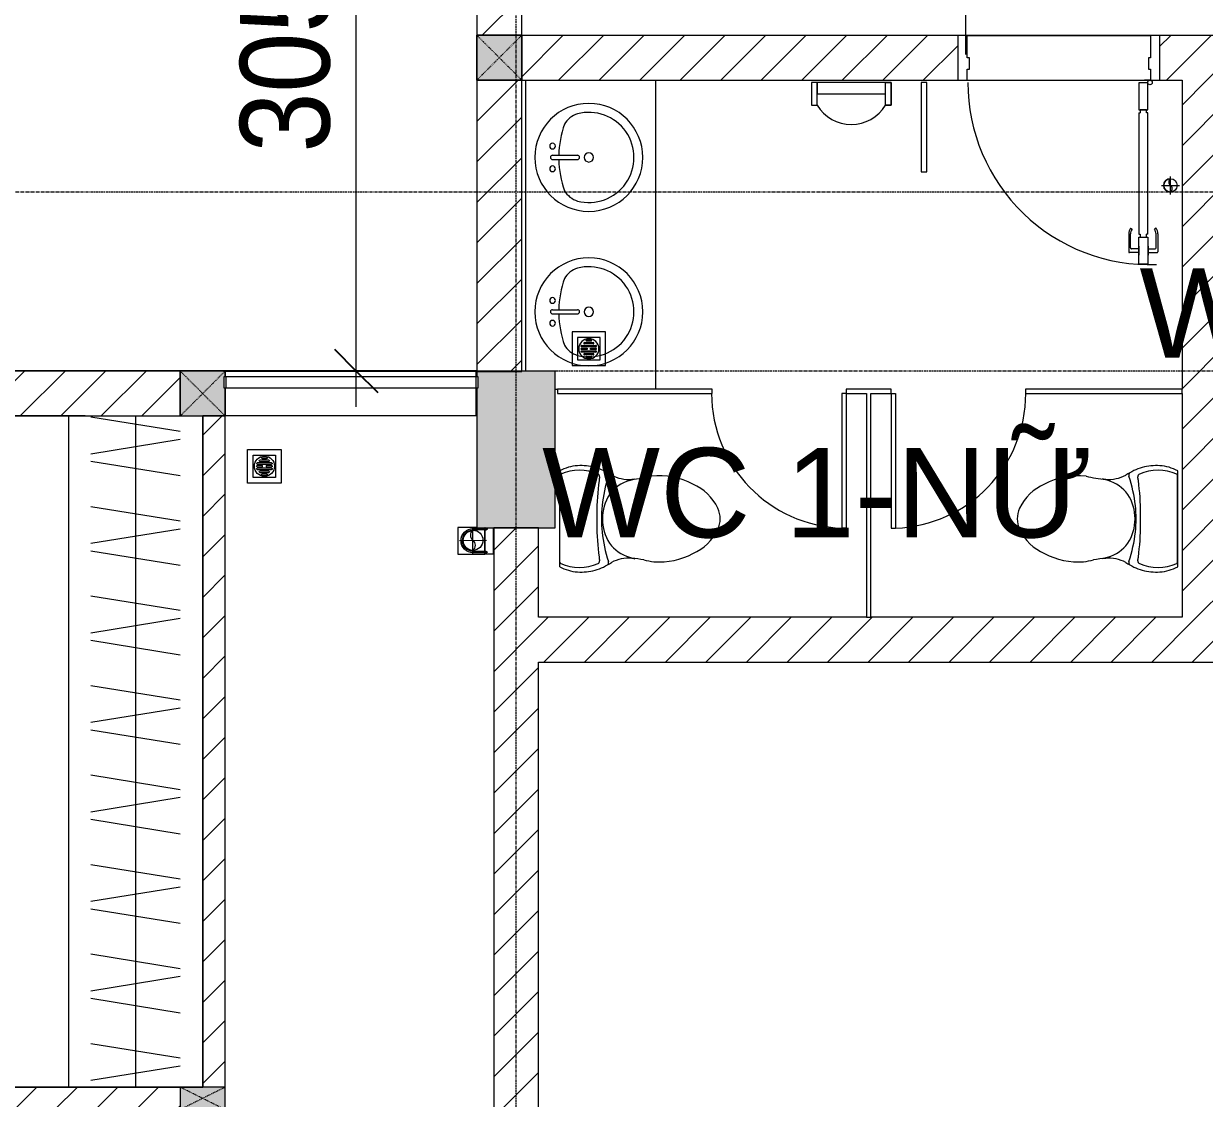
# Model space of a CAD drawing. Header units: millimetres. Extents: x 962 to 241049, y -15958 to 84407.
# Drawn here: x 160932 to 166207, y 41287 to 46090 of the extents above; entities that cross this region are included whole.
import ezdxf

# ---------------------------------------------------------------- set-up
doc = ezdxf.new("R2010")
doc.units = ezdxf.units.MM
for name, pattern in [('Dash', [6, 3, -3]), ('Grid Line', [22.225, 12.7, -3.175, 3.175, -3.175]), ('IMPORT-CENTER _3_', [10.16, 6.35, -1.27, 1.27, -1.27])]:
    doc.linetypes.add(name, pattern=pattern)
for name, color, linetype, lineweight in [('0-1', 7, 'Continuous', 5), ('A-ANNO-DIMS', 211, 'Continuous', 9), ('A-ANNO-DIMS-160', 211, 'Continuous', 9), ('A-AREA-IDEN', 2, 'Continuous', 9), ('A-DETL-GENF', 92, 'Continuous', 9), ('A-DOOR', 31, 'Continuous', 9), ('A-DOOR-IDEN', 31, 'Continuous', 9), ('A-FLOR', 192, 'Continuous', 9), ('A-FLOR-1', 250, 'Continuous', 9), ('A-FLOR-2', 9, 'Continuous', 9), ('A-FLOR-HRAL-1', 254, 'Continuous', 9), ('A-FLOR-HRAL-2', 9, 'Continuous', 9), ('A-WALL', 113, 'Continuous', 9), ('A-WALL-1', 253, 'Continuous', 18), ('A-WALL-2', 9, 'Continuous', 9), ('A-WALL-3', 113, 'Continuous', 18), ('A-WALL-PATT-1', 10, 'Continuous', 9), ('A-WALL-PATT-2', 111, 'Continuous', 9), ('G-IMPT', 8, 'Continuous', 9), ('G-IMPT-2', 8, 'IMPORT-CENTER _3_', 9), ('I-FURN', 30, 'Continuous', 9), ('I-FURN-1', 254, 'Continuous', 9), ('I-WALL-1', 2, 'Continuous', 18), ('M-EQPM', 50, 'Continuous', 9), ('P-SANR-FIXT', 6, 'Continuous', 9), ('Q-CASE', 31, 'Continuous', 9), ('S-COLS', 52, 'Continuous', 9), ('S-COLS-1', 52, 'Continuous', 5), ('S-COLS-2', 7, 'Continuous', 18), ('S-COLS-4', 254, 'Continuous', 9), ('S-COLS-5', 253, 'Continuous', 18), ('S-COLS-6', 52, 'Continuous', 18), ('S-COLS-7', 52, 'Dash', 9), ('S-COLS-HDLN', 52, 'Dash', 9), ('S-COLS-HDLN-1', 9, 'Dash', 9), ('S-GRID-1', 1, 'Grid Line', 9)]:
    doc.layers.add(name, color=color, linetype=linetype, lineweight=lineweight)
doc.styles.add('Arial_11', font='arial_0.ttf', dxfattribs={"height": 400})
doc.styles.add('UTM Avo', font='UTM Avo.ttf', dxfattribs={"width": 0.9, "height": 400})
doc.dimstyles.new('1_Dim_chi_tiet_2_5_1', dxfattribs={"dimscale": 304.8, "dimtxt": 399.720379, "dimasz": 0.629921, "dimexe": 0.524934, "dimexo": 0.0625, "dimgap": 0.052493, "dimtad": 1, "dimdec": 0, "dimrnd": 5, "dimzin": 0, "dimdsep": 46, "dimtxsty": 'UTM Avo', "dimblk1": 'OBLIQUE', "dimblk2": 'OBLIQUE', "dimsah": 1, "dimcen": 0.09, "dimdle": 0.524934, "dimazin": 0, "dimtfac": 1, "dimtdec": 4, "dimtix": 1, "dimtmove": 0, "dimatfit": 3, "dimfxl": 1.049869, "dimfxlon": 1, "dimtvp": 1, "dimtolj": 1, "dimtzin": 0, "dimarcsym": 2})
pattern_1 = [(45, (0, 0), (-90.50967, 90.50967), [])]
pattern_2 = [(45, (63179.03, 0), (-90.50967, 90.50967), [])]

# ---------------------------------------------------------------- blocks, each defined once
blk = doc.blocks.new('NCV_TKTC_KET CAU_rvt-1-TKCS_MB TẦNG 1')
at = {"layer": 'S-COLS-1'}
blk.add_hatch(color=256, dxfattribs=at).paths.add_polyline_path([(100127.6, 43836.9), (100127.6, 44536.9), (99777.6, 44536.9), (99777.6, 44512), (99782.6, 44512), (99782.6, 44462), (99777.6, 44462), (99777.6, 43836.9), (100043.1, 43836.9)])
at = {"layer": 'A-FLOR-1'}
blk.add_line((99777.6, 44536.9), (99772.6, 44536.9), dxfattribs=at)
at = {"layer": 'S-COLS-2'}
for p, q in [((100127.6, 44536.9), (99777.6, 44536.9)), ((99777.6, 44536.9), (99777.6, 44512)), ((100127.6, 43836.9), (100127.6, 44536.9)), ((99777.6, 44462), (99777.6, 43836.9)), ((99777.6, 43836.9), (100127.6, 43836.9))]:
    blk.add_line(p, q, dxfattribs=at)
blk = doc.blocks.new('TU DO LV A - TU DO LV A-V7-TKCS_MB TẦNG 1')
at = {"layer": 'I-FURN'}
for p, q in [((4.3, 101), (68.9, 499)), ((169, 101), (104.4, 499)), ((202.5, 101), (267.1, 499)), ((404.3, 101), (468.9, 499)), ((569, 101), (504.4, 499)), ((602.5, 101), (667.1, 499)), ((804.3, 101), (868.9, 499)), ((969, 101), (904.4, 499)), ((1002.5, 101), (1067.1, 499)), ((1204.3, 101), (1268.9, 499)), ((1369, 101), (1304.4, 499)), ((1402.5, 101), (1467.1, 499)), ((1604.3, 101), (1668.9, 499)), ((1769, 101), (1704.4, 499)), ((1802.5, 101), (1867.1, 499)), ((2004.3, 101), (2068.9, 499)), ((2169, 101), (2104.4, 499)), ((2202.5, 101), (2267.1, 499)), ((2404.3, 101), (2468.9, 499)), ((2569, 101), (2504.4, 499)), ((2602.5, 101), (2667.1, 499)), ((2804.3, 101), (2868.9, 499)), ((2969, 101), (2904.4, 499)), ((0, 300), (3000, 300)), ((0, 0), (3000, 0))]:
    blk.add_line(p, q, dxfattribs=at)
at = {"layer": 'I-FURN-1'}
blk.add_line((0, 0), (3000, 0), dxfattribs=at)
blk = doc.blocks.new('Railing - 50 x 10mm-457210-TKCS_MB TẦNG 1')
at = {"layer": 'A-FLOR-HRAL-2'}
for p, q in [((25, 5), (-25, 5)), ((-25, 5), (-25, -5)), ((25, -5), (25, 5)), ((-25, -5), (25, -5))]:
    blk.add_line(p, q, dxfattribs=at)
blk = doc.blocks.new('Railing - Railing-1033920-TKCS_MB TẦNG 1')
at = {"layer": 'A-FLOR-HRAL-2'}
for p, q in [((76864.1, 35251.3), (75749.1, 35251.3)), ((75749.1, 35201.3), (76864.1, 35201.3))]:
    blk.add_line(p, q, dxfattribs=at)
at = {"rotation": 270}
for p in [(75744.1, 35226.3), (76869.1, 35226.3)]:
    blk.add_blockref('Railing - 50 x 10mm-457210-TKCS_MB TẦNG 1', p, dxfattribs=at)
blk = doc.blocks.new('G1_SOF - BO TRU - 100x200-745959-TKCS_MB TẦNG 1')
at = {"layer": 'S-COLS'}
blk.add_hatch(color=256, dxfattribs=at).paths.add_polyline_path([(50, -100), (50, 100), (-50, 100), (-50, -100)])
at = {"layer": 'S-COLS-5'}
for p, q in [((50, 100), (-50, 100)), ((-50, 100), (-50, -100)), ((50, -100), (50, 100)), ((-50, -100), (50, -100))]:
    blk.add_line(p, q, dxfattribs=at)
at = {"layer": 'S-COLS-HDLN-1'}
for p, q in [((50, 100), (-50, -100)), ((-50, 100), (50, -100))]:
    blk.add_line(p, q, dxfattribs=at)
blk = doc.blocks.new('NCV_TKTC_TANG 1_rvt-1-TKCS_MB TẦNG 1')
at = {"layer": 'A-WALL-PATT-1'}
h = blk.add_hatch(dxfattribs=at)
h.set_pattern_fill('FP_1', color=256, style=0, pattern_type=2)
h.set_pattern_definition(pattern_1)
h.paths.add_polyline_path([(98552.6, 41336.9), (98652.6, 41336.9), (98652.6, 44336.9), (98552.6, 44336.9), (98552.6, 42664)])
h = blk.add_hatch(dxfattribs=at)
h.set_pattern_fill('FP_1', color=256, style=0, pattern_type=2)
h.set_pattern_definition(pattern_1)
h.paths.add_polyline_path([(98452.6, 41236.9), (98452.6, 41336.9), (95950.9, 41336.9), (95950.9, 41236.9), (98252.6, 41236.9)])
at = {"layer": 'A-FLOR-2'}
for p, q in [((97952.6, 44336.9), (97452.6, 44336.9)), ((98028.1, 44336.9), (97952.6, 44336.9)), ((98552.6, 41336.9), (98552.6, 44336.9)), ((99777.6, 44336.9), (99772.6, 44336.9)), ((96416.1, 41336.9), (97952.6, 41336.9)), ((97952.6, 41336.9), (98452.6, 41336.9)), ((98452.6, 41336.9), (98552.6, 41336.9))]:
    blk.add_line(p, q, dxfattribs=at)
at = {"layer": 'A-WALL-1'}
for p, q in [((98552.6, 44336.9), (98552.6, 41336.9)), ((98652.6, 44336.9), (98552.6, 44336.9)), ((98652.6, 41336.9), (98652.6, 44336.9)), ((98452.6, 41336.9), (95950.9, 41336.9))]:
    blk.add_line(p, q, dxfattribs=at)
at = {"layer": 'A-WALL-2'}
for p, q in [((98652.9, 44536.9), (99772.6, 44536.9)), ((98652.9, 44536.9), (98652.9, 44512)), ((99772.6, 44536.9), (99772.6, 44512)), ((98652.9, 44462), (98652.9, 44336.9)), ((99772.6, 44462), (99772.6, 44336.9)), ((99772.6, 44336.9), (98652.9, 44336.9))]:
    blk.add_line(p, q, dxfattribs=at)
at = {"layer": 'A-FLOR-HRAL-1'}
blk.add_blockref('Railing - Railing-1033920-TKCS_MB TẦNG 1', (22908.5, 9260.7), dxfattribs=at)
at = {"layer": 'I-FURN-1', "rotation": 269.9999999999997}
blk.add_blockref('TU DO LV A - TU DO LV A-V7-TKCS_MB TẦNG 1', (97952.6, 44336.9), dxfattribs=at)
at = {"layer": 'S-COLS-4', "rotation": 269.9999999999993}
blk.add_blockref('G1_SOF - BO TRU - 100x200-745959-TKCS_MB TẦNG 1', (98552.6, 41286.9), dxfattribs=at)
blk = doc.blocks.new('THU NUOC - THU NUOC-V128-TKCS_MB TẦNG 1')
at = {"layer": 'M-EQPM'}
for p, q in [((-66.3, 70.6), (-66.3, -79.4)), ((83.7, 70.6), (-66.3, 70.6)), ((83.7, -79.4), (83.7, 70.6)), ((58.7, 45.6), (-41.3, 45.6)), ((-41.3, 45.6), (-41.3, -54.4)), ((-23.3, 10.8), (40.9, 10.8)), ((40.9, 4.8), (-23.3, 4.8)), ((-11, 23.3), (28.5, 23.3)), ((28.5, 17.3), (-11, 17.3)), ((-1.1, 35.6), (18.5, 35.6)), ((18.5, 29.6), (-1.1, 29.6)), ((58.7, -54.4), (58.7, 45.6)), ((-23.3, -1.2), (0.7, -1.2)), ((0.7, -7.2), (-23.3, -7.2)), ((-23.3, -13.6), (40.9, -13.6)), ((40.9, -19.6), (-23.3, -19.6)), ((-11, -26.1), (28.5, -26.1)), ((28.5, -32.1), (-11, -32.1)), ((-1.1, -38.5), (18.5, -38.5)), ((18.5, -44.5), (-1.1, -44.5)), ((0.7, -1.2), (0.7, -7.2)), ((16.7, -1.2), (40.9, -1.2)), ((16.7, -7.2), (16.7, -1.2)), ((40.9, -7.2), (16.7, -7.2)), ((-66.3, -79.4), (83.7, -79.4)), ((-41.3, -54.4), (58.7, -54.4))]:
    blk.add_line(p, q, dxfattribs=at)
for centre, radius, start, end in [((8.7, -4.4), 45, 0, 180), ((8.7, -4.4), 45, 0, 180), ((-23.3, 7.8), 3, 90, 270), ((-11, 20.3), 3, 90, 270), ((-1.1, 32.6), 3, 90, 270), ((18.5, 32.6), 3, 270, 90), ((28.5, 20.3), 3, 270, 90), ((40.9, 7.8), 3, 270, 90), ((8.7, -4.4), 45, 180, 360), ((8.7, -4.4), 45, 180, 360), ((-23.3, -4.2), 3, 90, 270), ((-23.3, -16.6), 3, 90, 270), ((-11, -29.1), 3, 90, 270), ((-1.1, -41.5), 3, 90, 270), ((18.5, -41.5), 3, 270, 90), ((28.5, -29.1), 3, 270, 90), ((40.9, -4.2), 3, 270, 90), ((40.9, -16.6), 3, 270, 90)]:
    blk.add_arc(centre, radius, start, end, dxfattribs=at)
blk = doc.blocks.new('TKTC_XREF_251221_MB TANG 1 - TKTC_XREF_260130_MB TANG 1_dwg_$cc-V145-TKCS_MB TẦNG 1')
at = {"layer": 'G-IMPT'}
for centre, radius, start, end in [((0, 0), 0.5, 240.5888, 270), ((0, 0), 0.5, 241.3298, 301.4545), ((-0.188, -0.25), 0.312, 306.8699, 327.2123)]:
    blk.add_arc(centre, radius, start, end, dxfattribs=at)
at = {"layer": 'G-IMPT-2'}
blk.add_line((0, -0.673), (0, -0.404), dxfattribs=at)
blk = doc.blocks.new('TKTC_XREF_251221_MB TANG 1 - TKTC_XREF_260130_MB TANG 1_dwg_CUM U_DN100-4202115-TKCS_MB TẦNG 1')
at = {"layer": 'G-IMPT'}
blk.add_hatch(color=256, dxfattribs=at).paths.add_polyline_path([(0, -61), (0, -57), (14.8, -55.1), (28.5, -49.4), (40.3, -40.3), (49.4, -28.5), (55.1, -14.8), (57, 0), (55.1, 14.8), (49.4, 28.5), (40.3, 40.3), (28.5, 49.4), (14.8, 55.1), (0, 57), (0, 61), (15.8, 58.9), (30.5, 52.8), (43.1, 43.1), (52.8, 30.5), (58.9, 15.8), (61, 0), (58.9, -15.8), (52.8, -30.5), (43.1, -43.1), (30.5, -52.8), (15.8, -58.9)])
for p, q in [((-72.7, 69.3), (-72.7, 60.7)), ((-66.9, 67.9), (-71.7, 67.9)), ((-65, 69), (0, 69)), ((-79.1, 66.6), (-79.1, 63.4)), ((-76.6, 66.6), (-76.6, 63.4)), ((-74.6, 66.6), (-74.6, 63.4)), ((-66.9, 62.1), (-71.7, 62.1)), ((-79.1, -63.4), (-79.1, -66.6)), ((-76.6, -63.4), (-76.6, -66.6)), ((-74.6, -63.4), (-74.6, -66.6)), ((-72.7, -60.7), (-72.7, -69.3)), ((-66.9, -62.1), (-71.7, -62.1)), ((-66.9, -67.9), (-71.7, -67.9)), ((-65, -69), (0, -69))]:
    blk.add_line(p, q, dxfattribs=at)
at = {"layer": 'G-IMPT', "flags": 128}
for points in [[(-72.7, 67.6), (-78.1, 67.6), (-78.1, 62.4), (-72.7, 62.4)], [(-71.7, 59.2), (-66.9, 59.2), (-66.9, 70.8), (-71.7, 70.8)], [(-66.9, 70.8), (-66.9, 72.7), (-65, 72.7), (-65, 57.3), (-66.9, 57.3), (-66.9, 59.2)], [(-65, 61), (0, 61), (0, 57)], [(-72.7, -62.4), (-78.1, -62.4), (-78.1, -67.6), (-72.7, -67.6)], [(-71.7, -70.8), (-66.9, -70.8), (-66.9, -59.2), (-71.7, -59.2)], [(-66.9, -59.2), (-66.9, -57.3), (-65, -57.3), (-65, -72.7), (-66.9, -72.7), (-66.9, -70.8)], [(-65, -61), (0, -61), (0, -57)]]:
    blk.add_lwpolyline(points, dxfattribs=at)
at = {"layer": 'G-IMPT'}
for centre, radius, start, end in [((-78.1, 66.6), 0.96, 90, 180), ((-71.1, 69.3), 1.56, 112.61986, 247.38014), ((-67.9, 65), 4.8, 143.1301, 216.8699), ((0, 0), 69, 270, 90), ((-78.1, 63.4), 0.96, 180, 270), ((-71.1, 60.7), 1.56, 112.61986, 247.38014), ((0, 0), 61, 270, 90), ((0, 0), 57, 270, 90), ((-78.1, -63.4), 0.96, 90, 180), ((-78.1, -66.6), 0.96, 180, 270), ((-71.1, -60.7), 1.56, 112.61986, 247.38014), ((-67.9, -65), 4.8, 143.1301, 216.8699), ((-71.1, -69.3), 1.56, 112.61986, 247.38014)]:
    blk.add_arc(centre, radius, start, end, dxfattribs=at)
blk = doc.blocks.new('TKTC_XREF_251221_MB TANG 1 - TKTC_XREF_260130_MB TANG 1_dwg_$cc-4202114-TKCS_MB TẦNG 1')
at = {"layer": 'G-IMPT'}
blk.add_circle((0, 0), 0.5, dxfattribs=at)
for centre, radius, start, end in [((0, 0), 0.5, 90, 270), ((0.188, 0.25), 0.313, 126.8699, 233.1301), ((-0.188, -0.25), 0.313, 306.8699, 53.1301)]:
    blk.add_arc(centre, radius, start, end, dxfattribs=at)
at = {"layer": 'G-IMPT-2'}
for p, q in [((0, -0.673), (0, 0.673)), ((-0.673, 0), (0.673, 0))]:
    blk.add_line(p, q, dxfattribs=at)
blk = doc.blocks.new('TKTC_XREF_251221_MB TANG 1 - TKTC_XREF_260130_MB TANG 1_dwg_THU NUOC - THU NUOC-444531-TKCS_MB TẦNG 1-4202124-TKCS_MB TẦNG 1')
at = {"layer": 'M-EQPM'}
for p, q in [((-23.3, 10.8), (40.9, 10.8)), ((40.9, 4.8), (-23.3, 4.8)), ((-11, 23.3), (28.5, 23.3)), ((28.5, 17.3), (-11, 17.3)), ((-1.1, 35.6), (18.5, 35.6)), ((18.5, 29.6), (-1.1, 29.6)), ((-23.3, -13.6), (40.9, -13.6)), ((40.9, -19.6), (-23.3, -19.6)), ((-11, -26.1), (28.5, -26.1)), ((28.5, -32.1), (-11, -32.1)), ((-1.1, -38.5), (18.5, -38.5)), ((18.5, -44.5), (-1.1, -44.5))]:
    blk.add_line(p, q, dxfattribs=at)
at = {"layer": 'M-EQPM', "flags": 128}
for points in [[(83.7, -79.4), (83.7, 70.6), (-66.3, 70.6), (-66.3, -79.4)], [(58.7, -54.4), (58.7, 45.6), (-41.3, 45.6), (-41.3, -54.4)]]:
    blk.add_lwpolyline(points, close=True, dxfattribs=at)
for points in [[(-23.3, -1.2), (0.7, -1.2), (0.7, -7.2), (-23.3, -7.2)], [(40.9, -7.2), (16.7, -7.2), (16.7, -1.2), (40.9, -1.2)]]:
    blk.add_lwpolyline(points, dxfattribs=at)
at = {"layer": 'M-EQPM'}
for centre, radius, start, end in [((8.7, -4.4), 45, 360, 180), ((8.7, -4.4), 45, 360, 180), ((-23.3, 7.8), 3, 90, 270), ((-11, 20.3), 3, 90, 270), ((-1.1, 32.6), 3, 90, 270), ((18.5, 32.6), 3, 270, 90), ((28.5, 20.3), 3, 270, 90), ((40.9, 7.8), 3, 270, 90), ((8.7, -4.4), 45, 180, 360), ((8.7, -4.4), 45, 180, 360), ((-23.3, -4.2), 3, 90, 270), ((-23.3, -16.6), 3, 90, 270), ((-11, -29.1), 3, 90, 270), ((-1.1, -41.5), 3, 90, 270), ((18.5, -41.5), 3, 270, 90), ((28.5, -29.1), 3, 270, 90), ((40.9, -4.2), 3, 270, 90), ((40.9, -16.6), 3, 270, 90)]:
    blk.add_arc(centre, radius, start, end, dxfattribs=at)
blk = doc.blocks.new('TKTC_XREF_251221_MB TANG 1 - TKTC_XREF_260130_MB TANG 1_dwg-4202109-TKCS_MB TẦNG 1')
at = {"layer": 'G-IMPT'}
for p, q in [((-100364.1, -355309.7), (-101184.1, -355309.7)), ((-103374.1, -356807.7), (-108099.1, -356807.7)), ((-103374.1, -357507.9), (-103459.1, -357507.9))]:
    blk.add_line(p, q, dxfattribs=at)
at = {"layer": 'G-IMPT', "flags": 128}
for points in [[(-103459.1, -357507.8), (-103459.1, -357627.3), (-103339.2, -357627.3), (-103339.2, -357509.7)], [(-103339.1, -357509.7), (-103339.1, -357625.5), (-103299.2, -357625.5), (-103299.2, -357509.7)]]:
    blk.add_lwpolyline(points, dxfattribs=at)
for name, p, xscale, yscale, zscale, rotation in [('TKTC_XREF_251221_MB TANG 1 - TKTC_XREF_260130_MB TANG 1_dwg_$cc-4202114-TKCS_MB TẦNG 1', (-100275.8, -355979.7), 60.00000000003408, 60.00000000003408, 60.00000000003408, 0.30471752172637), ('TKTC_XREF_251221_MB TANG 1 - TKTC_XREF_260130_MB TANG 1_dwg_$cc-V145-TKCS_MB TẦNG 1', (-100178.1, -356683.1), 113.7150000000073, 113.7150000000073, 113.7150000000073, 269.9990086637467), ('TKTC_XREF_251221_MB TANG 1 - TKTC_XREF_260130_MB TANG 1_dwg_$cc-4202114-TKCS_MB TẦNG 1', (-103392, -357565.5), 90.00000000005114, 90.00000000005114, 90.00000000005114, 0.304717521727566)]:
    blk.add_blockref(name, p, dxfattribs=dict(xscale=xscale, yscale=yscale, zscale=zscale, rotation=rotation))
at = {"extrusion": (0, 0, -1), "zscale": -1}
blk.add_blockref('TKTC_XREF_251221_MB TANG 1 - TKTC_XREF_260130_MB TANG 1_dwg_THU NUOC - THU NUOC-444531-TKCS_MB TẦNG 1-4202124-TKCS_MB TẦNG 1', (104314.6, -357230.3), dxfattribs=at)
at = {"extrusion": (0, 0, -1), "xscale": 0.789473684210524, "yscale": 0.789473684210524, "zscale": -0.7894736842105241, "rotation": 0.06930925665188988}
blk.add_blockref('TKTC_XREF_251221_MB TANG 1 - TKTC_XREF_260130_MB TANG 1_dwg_CUM U_DN100-4202115-TKCS_MB TẦNG 1', (103390.5, -357567.2), dxfattribs=at)
blk = doc.blocks.new('TKTC_XREF_251221_MB TANG 1 - TKTC_XREF_251221_MB TANG 1-2038492-TKCS_MB TẦNG 1')
blk.add_blockref('TKTC_XREF_251221_MB TANG 1 - TKTC_XREF_260130_MB TANG 1_dwg-4202109-TKCS_MB TẦNG 1', (169499.1, 384109.7))
blk = doc.blocks.new('DOOR_CW_01 CANH MO-PANEL KINH - DIG_04-900x2200-CỬA NHÔM KÍNH-2415827-TKCS_MB TẦNG 1')
at = {"layer": 'A-DETL-GENF'}
for p, q in [((-397, 922), (-357, 922)), ((-397, 802), (-397, 922)), ((-357, 922), (-357, 802)), ((-442, 787), (-442, 866.5)), ((-399, 870.5), (-438, 870.5)), ((-434, 849.5), (-434, 787)), ((-399, 853.5), (-430, 853.5)), ((-399, 881.8), (-397, 881.8)), ((-399, 842.2), (-399, 881.8)), ((-397, 842.2), (-397, 881.8)), ((-357, 842.2), (-357, 881.8)), ((-355, 881.8), (-357, 881.8)), ((-355, 842.2), (-355, 881.8)), ((-355, 870.5), (-316, 870.5)), ((-355, 853.5), (-324, 853.5)), ((-320, 849.5), (-320, 787)), ((-312, 787), (-312, 866.5)), ((-397, 842.2), (-399, 842.2)), ((-357, 802), (-397, 802)), ((-363, 802), (-391, 802)), ((-391, 802), (-391, 788)), ((-363, 788), (-363, 802)), ((-357, 842.2), (-355, 842.2)), ((-433.9, 761.2), (-427.3, 765.8)), ((-397, 788), (-391, 788)), ((-397, 788), (-397, 246)), ((-357, 788), (-363, 788)), ((-357, 246), (-357, 788)), ((-320.1, 761.2), (-326.7, 765.8)), ((-397, 246), (-391, 246)), ((-357, 232), (-397, 232)), ((-397, 232), (-397, 112)), ((-391, 246), (-391, 232)), ((-391, 232), (-363, 232)), ((-357, 246), (-363, 246)), ((-363, 232), (-363, 246)), ((-357, 112), (-357, 232)), ((-397, 112), (-357, 112))]:
    blk.add_line(p, q, dxfattribs=at)
blk.add_circle((-407, 110), 10, dxfattribs=at)
for centre, radius, start, end in [((-407, 110), 814, 360, 92), ((-438, 866.5), 4, 90, 180), ((-430, 849.5), 4, 90, 180), ((-324, 849.5), 4, 360, 90), ((-316, 866.5), 4, 0, 90), ((-397, 787), 45, 180, 215), ((-397, 787), 37, 180, 215), ((-357, 787), 37, 325, 0), ((-357, 787), 45, 325, 0)]:
    blk.add_arc(centre, radius, start, end, dxfattribs=at)
at = {"layer": 'A-DOOR'}
for p, q in [((-410, 100), (-450, 100)), ((-410, 50), (-410, 100)), ((-407, 100), (-382, 100)), ((450, 100), (410, 100)), ((410, 100), (410, 50)), ((-400, 50), (-410, 50)), ((-410, -100), (-410, 0)), ((-410, 0), (-400, 0)), ((-400, 0), (-400, 50)), ((410, 50), (400, 50)), ((400, 50), (400, 0)), ((400, 0), (410, 0)), ((410, 0), (410, -100)), ((-450, -100), (-410, -100)), ((410, -100), (450, -100))]:
    blk.add_line(p, q, dxfattribs=at)
blk = doc.blocks.new('TOILET - TOILET-761241-TKCS_MB TẦNG 1')
at = {"layer": 'P-SANR-FIXT'}
for p, q in [((214.2, -19.1), (-214.2, -19.1)), ((194, -19.9), (-194, -19.9)), ((-171.7, -330.3), (-178.6, -355.5)), ((171.7, -330.3), (178.6, -355.5))]:
    blk.add_line(p, q, dxfattribs=at)
for centre, radius, start, end in [((-46.1, -111.1), 191.6, 151.2809, 176.4513), ((-9.8, -107.2), 207.3, 156.2862, 203.7138), ((-193.7, -26.4), 6.48, 92.3168, 156.2862), ((193.7, -26.4), 6.48, 23.7138, 87.6832), ((9.8, -107.2), 207.3, 336.2862, 23.7138), ((46.1, -111.1), 191.6, 3.5487, 28.7191), ((1.9, -114.1), 239.7, 176.4513, 195.2961), ((-1.9, -114.1), 239.7, 344.7039, 3.5487), ((-4, -115.7), 233.6, 195.2961, 215.2147), ((-189.1, -185.5), 11.7, 205.4105, 277.5788), ((0.6, -792.1), 586.9, 95.8322, 108.9927), ((178.9, -2951.3), 2778.4, 97.2351, 97.5788), ((-14.3, -1400.4), 1215.6, 90.3974, 97.407), ((0, -416), 206.1, 90, 122.0732), ((0, -786.7), 581.5, 84.1678, 95.8322), ((0, -3462.8), 3278, 89.6026, 90.3974), ((0, -416), 206.1, 57.9268, 90), ((14.3, -1400.4), 1215.6, 82.593, 89.6026), ((-0.6, -792.1), 586.9, 71.0073, 84.1678), ((-178.9, -2951.3), 2778.4, 82.4212, 82.7649), ((189.1, -185.5), 11.7, 262.4212, 334.5895), ((4, -115.7), 233.6, 324.7853, 344.7039), ((-195, -224.1), 13.8, 230.6724, 288.9927), ((-343.5, -327.4), 167.3, 355.4559, 27.38), ((-0.4, -384), 179.5, 127.4036, 162.5964), ((0.4, -384), 179.5, 17.4036, 52.5964), ((343.5, -327.4), 167.3, 152.62, 184.5441), ((195, -224.1), 13.8, 251.0073, 309.3276), ((-719.2, -297.5), 544.3, 346.0536, 355.4559), ((719.2, -297.5), 544.3, 184.5441, 190.2879), ((-1948.3, -805.1), 2171.2, 9.681, 10.8949), ((137.1, -461.2), 329.8, 174.3487, 207.6878), ((-137.1, -461.2), 329.8, 332.3122, 3.6835), ((45.1, -528.6), 217.6, 203.2216, 244.7718), ((-45.1, -528.6), 217.6, 295.2282, 336.7784), ((0, -624.4), 111.7, 244.7718, 295.2282)]:
    blk.add_arc(centre, radius, start, end, dxfattribs=at)
blk = doc.blocks.new('M_Single-Flush1 - D7-600x2000-764443-TKCS_MB TẦNG 1')
at = {"layer": 'A-DOOR'}
for p, q in [((280, 10), (280, 611.4)), ((300, 611.4), (280, 611.4)), ((300, 10), (300, 611.4)), ((300, 10), (280, 10))]:
    blk.add_line(p, q, dxfattribs=at)
blk.add_arc((300, 10), 601.7, 91.9048, 180, dxfattribs=at)
blk = doc.blocks.new('M_Single-Flush1 - D7-600x2000-749325-TKCS_MB TẦNG 1')
at = {"layer": 'A-DOOR'}
for p, q in [((280, -10), (280, -611.4)), ((300, -10), (280, -10)), ((300, -10), (300, -611.4)), ((300, -611.4), (280, -611.4))]:
    blk.add_line(p, q, dxfattribs=at)
blk.add_arc((300, -10), 601.7, 180, 268.0952, dxfattribs=at)
blk = doc.blocks.new('TOILET - TOILET-764461-TKCS_MB TẦNG 1')
at = {"layer": 'P-SANR-FIXT'}
for p, q in [((-171.7, 330.3), (-178.6, 355.5)), ((171.7, 330.3), (178.6, 355.5)), ((214.2, 19), (-214.2, 19)), ((194, 19.9), (-194, 19.9))]:
    blk.add_line(p, q, dxfattribs=at)
for centre, radius, start, end in [((45.1, 528.6), 217.6, 115.2282, 156.7784), ((0, 624.4), 111.7, 64.7718, 115.2282), ((-45.1, 528.6), 217.6, 23.2216, 64.7718), ((137.1, 461.2), 329.8, 152.3122, 185.6513), ((-137.1, 461.2), 329.8, 356.3165, 27.6878), ((-719.2, 297.5), 544.3, 4.5441, 13.9464), ((-1948.3, 805.1), 2171.2, 349.1051, 350.319), ((719.2, 297.5), 544.3, 169.7121, 175.4559), ((-343.5, 327.4), 167.3, 332.62, 4.5441), ((-0.4, 384), 179.5, 197.4036, 232.5964), ((0.4, 384), 179.5, 307.4036, 342.5964), ((343.5, 327.4), 167.3, 175.4559, 207.38), ((-4, 115.7), 233.6, 144.7853, 164.7039), ((-195, 224.1), 13.8, 71.0073, 129.3276), ((0.6, 792.1), 586.9, 251.0073, 264.1678), ((0, 416), 206.1, 237.9268, 270), ((0, 416), 206.1, 270, 302.0732), ((-0.6, 792.1), 586.9, 275.8322, 288.9927), ((195, 224.1), 13.8, 50.6724, 108.9927), ((4, 115.7), 233.6, 15.2961, 35.2147), ((1.9, 114.1), 239.7, 164.7039, 183.5487), ((-9.8, 107.2), 207.3, 156.2862, 203.7138), ((-189.1, 185.5), 11.7, 82.4212, 154.5895), ((178.9, 2951.3), 2778.4, 262.4212, 262.7649), ((-14.3, 1400.4), 1215.6, 262.593, 269.6026), ((0, 786.7), 581.5, 264.1678, 275.8322), ((0, 3462.8), 3278, 269.6026, 270.3974), ((14.3, 1400.4), 1215.6, 270.3974, 277.407), ((-178.9, 2951.3), 2778.4, 277.2351, 277.5788), ((189.1, 185.5), 11.7, 25.4105, 97.5788), ((9.8, 107.2), 207.3, 336.2862, 23.7138), ((-1.9, 114.1), 239.7, 356.4513, 15.2961), ((-46.1, 111.1), 191.6, 183.5487, 208.7191), ((46.1, 111.1), 191.6, 331.2809, 356.4513), ((-193.7, 26.4), 6.48, 203.7138, 267.6832), ((193.7, 26.4), 6.48, 272.3168, 336.2862)]:
    blk.add_arc(centre, radius, start, end, dxfattribs=at)
blk = doc.blocks.new('Counter Top w Sinks1 - 600mm x 2400mm Long-2417237-TKCS_MB TẦNG 1')
at = {"layer": 'Q-CASE'}
for p, q in [((263.9, 700), (-1116.1, 700)), ((263.9, 250), (263.9, 260)), ((183.9, 119), (-1116.1, 119))]:
    blk.add_line(p, q, dxfattribs=at)
blk = doc.blocks.new('Sink - Vanity - Round1 - Basin 2-763242-TKCS_MB TẦNG 1')
at = {"layer": 'P-SANR-FIXT'}
for p, q in [((87.1, 247.1), (87.1, 136.3)), ((106.2, 247.1), (106.2, 136.3))]:
    blk.add_line(p, q, dxfattribs=at)
for centre, radius, start, end in [((96.7, 85.2), 241.3, 360, 180), ((96.7, -233), 452.3, 91.2067, 109.2086), ((45.9, 247.1), 12.7, 360, 180), ((45.9, 247.1), 12.7, 180, 360), ((96.7, 247.1), 9.52, 360, 180), ((96.7, -233), 452.3, 70.7914, 88.7933), ((147.5, 247.1), 12.7, 360, 180), ((147.5, 247.1), 12.7, 180, 0), ((1.4, 104.3), 104.5, 120.7927, 162.1904), ((191.9, 104.3), 104.5, 17.8096, 59.2073), ((96.7, 85.2), 201.4, 165.3071, 14.6929), ((96.7, 85.2), 20.6, 360, 180), ((96.7, 136.3), 9.52, 180, 360), ((96.7, 85.2), 241.3, 180, 360), ((96.7, 85.2), 20.6, 180, 360)]:
    blk.add_arc(centre, radius, start, end, dxfattribs=at)
blk = doc.blocks.new('G1_SOF - BO TRU - 200x200-3050151-TKCS_MB TẦNG 1')
at = {"layer": 'S-COLS-HDLN'}
for p, q in [((-100, 100), (100, -100)), ((100, 100), (-100, -100))]:
    blk.add_line(p, q, dxfattribs=at)
blk = doc.blocks.new('Bồn tiểu đứng - Bồn tiểu đứng-4075259-TKCS_MB TẦNG 1')
at = {"layer": 'P-SANR-FIXT'}
for p, q in [((12.7, 405), (-12.7, 405)), ((-12.7, 405), (-12.7, 5)), ((12.7, 5), (12.7, 405)), ((-12.7, 5), (12.7, 5))]:
    blk.add_line(p, q, dxfattribs=at)
blk = doc.blocks.new('Urinal _1_ - Urinal _1_-4075260-TKCS_MB TẦNG 1')
at = {"layer": 'P-SANR-FIXT'}
for p, q in [((-286.9, 106.6), (-286.9, 5)), ((-261.5, 106.6), (-286.9, 106.6)), ((-286.9, 5), (-286.9, 106.6)), ((-286.9, 106.6), (-261.5, 106.6)), ((-261.5, 106.6), (-261.5, 5)), ((69.2, 106.6), (43.3, 106.6)), ((69.2, 106.6), (43.3, 106.6)), ((43.3, 106.6), (43.3, 5)), ((69.2, 5), (69.2, 106.6)), ((69.2, 5), (69.2, 106.6)), ((43.3, 55.8), (-261.5, 55.8)), ((-261.5, 55.8), (-261.5, 5)), ((43.3, 5), (43.3, 55.8)), ((-286.9, 5), (69.2, 5)), ((-261.5, 5), (-286.9, 5)), ((-261.5, 5), (43.3, 5)), ((43.3, 5), (69.2, 5))]:
    blk.add_line(p, q, dxfattribs=at)
blk.add_arc((-109.1, 15), 177.8, 31.0027, 148.9973, dxfattribs=at)
blk.add_arc((-109.1, 15), 177.8, 31.0027, 148.9973, dxfattribs=at)
blk = doc.blocks.new('DIMBLOCK340-TKCS_MB TẦNG 1')
at = {"layer": 'A-ANNO-DIMS-160'}
for p, q in [((162417.9, 44376.9), (162417.9, 47746.3)), ((162097.9, 47586.3), (162577.9, 47586.3)), ((162417.9, 47586.3), (162097.9, 47586.3)), ((162097.9, 44536.9), (162577.9, 44536.9)), ((162417.9, 44536.9), (162097.9, 44536.9))]:
    blk.add_line(p, q, dxfattribs=at)
at = {"layer": 'A-ANNO-DIMS-160', "lineweight": 25}
for p, q in [((162417.9, 47586.3), (162321.9, 47682.3)), ((162417.9, 47586.3), (162513.9, 47490.3)), ((162417.9, 44536.9), (162321.9, 44632.9)), ((162417.9, 44536.9), (162513.9, 44440.9))]:
    blk.add_line(p, q, dxfattribs=at)
at = {"layer": 'A-ANNO-DIMS-160', "color": 0, "insert": (161898.3, 45513.9), "char_height": 400, "width": 1314.636, "attachment_point": 1, "rotation": 90, "line_spacing_factor": 1.110334, "style": 'UTM Avo'}
blk.add_mtext('3050', dxfattribs=at)
blk = doc.blocks.new('_Oblique')
at = {"color": 0, "linetype": 'ByBlock', "lineweight": -2}
blk.add_line((-0.5, -0.5), (0.5, 0.5), dxfattribs=at)

msp = doc.modelspace()

# ---------------------------------------------------------------- hatches: boundary and pattern name
at = {"layer": 'A-WALL-PATT-2'}
h = msp.add_hatch(dxfattribs=at)
h.set_pattern_fill('FP_1', color=256, style=0, pattern_type=2)
h.set_pattern_definition(pattern_2)
h.paths.add_polyline_path([(163156.6, 44535.3), (163156.6, 45837.7), (162956.6, 45837.7), (162956.6, 44535.3)])
h.paths.add_polyline_path([(163156.6, 46037.7), (163156.6, 47181.7), (162956.6, 47181.7), (162956.6, 46037.7)])
h = msp.add_hatch(dxfattribs=at)
h.set_pattern_fill('FP_1', color=256, style=0, pattern_type=2)
h.set_pattern_definition(pattern_2)
h.paths.add_polyline_path([(167306.6, 45836.9), (168006.6, 45837.7), (168006.6, 46036.9), (167306.6, 46036.9)])
h.paths.add_polyline_path([(166043.2, 45836.9), (166406.6, 45836.9), (166406.6, 46036.9), (166006.6, 46036.9), (166006.6, 45836.9)])
h.paths.add_polyline_path([(165106.6, 45836.9), (165106.6, 46036.9), (163156.6, 46036.9), (163156.6, 45836.9)])
h = msp.add_hatch(dxfattribs=at)
h.set_pattern_fill('FP_1', color=256, style=0, pattern_type=2)
h.set_pattern_definition(pattern_2)
h.paths.add_polyline_path([(166106.6, 43436.9), (166306.6, 43436.9), (166306.6, 45836.9), (166106.6, 45836.9), (166106.6, 43722.2)])
h = msp.add_hatch(dxfattribs=at)
h.set_pattern_fill('FP_1', color=256, style=0, pattern_type=2)
h.set_pattern_definition(pattern_2)
h.paths.add_polyline_path([(160631.6, 44336.9), (161631.6, 44336.9), (161631.6, 44536.9), (160631.6, 44536.9)])
h.paths.add_polyline_path([(158231.6, 44336.9), (159231.6, 44336.9), (159231.6, 44536.9), (158231.6, 44536.9)])
h = msp.add_hatch(dxfattribs=at)
h.set_pattern_fill('FP_1', color=256, style=0, pattern_type=2)
h.set_pattern_definition(pattern_2)
h.paths.add_polyline_path([(163231.6, 40536.9), (163231.6, 43836.9), (163031.6, 43836.9), (163031.6, 40536.9)])
h = msp.add_hatch(dxfattribs=at)
h.set_pattern_fill('FP_1', color=256, style=0, pattern_type=2)
h.set_pattern_definition(pattern_2)
h.paths.add_polyline_path([(167655.2, 43236.9), (168006.6, 43237.7), (168006.6, 43436.9), (163231.6, 43436.9), (163231.6, 43236.9), (166043.2, 43236.9)])
at = {"layer": 'S-COLS-1'}
for points in [[(163156.7, 45837.7), (163156.7, 46037.7), (162956.7, 46037.7), (162956.7, 45837.7)], [(161826.6, 44336.9), (161831.6, 44336.9), (161831.6, 44462), (161826.6, 44462), (161826.6, 44512), (161831.6, 44512), (161831.6, 44536.9), (161631.6, 44536.9), (161631.6, 44336.9)]]:
    msp.add_hatch(color=256, dxfattribs=at).paths.add_polyline_path(points)

# ---------------------------------------------------------------- linework, layer by layer
at = {"layer": 'A-DOOR-IDEN'}
msp.add_line((165140.4, 45951.6), (165140.4, 46429.6), dxfattribs=at)
at = {"layer": 'A-FLOR'}
for p, q in [((162956.6, 45837.7), (162956.6, 46037.7)), ((165146.6, 46036.9), (165966.6, 46036.9)), ((165146.6, 45836.9), (165966.6, 45836.9))]:
    msp.add_line(p, q, dxfattribs=at)
at = {"layer": 'A-WALL'}
for p, q in [((162956.6, 46037.7), (163156.6, 46037.7)), ((163156.6, 46036.9), (163156.6, 45837.7)), ((163156.6, 45837.7), (162956.6, 45837.7)), ((161631.6, 44336.9), (161631.6, 44536.9)), ((166106.6, 44436.9), (166106.6, 44456.9)), ((164697, 43436.9), (164717, 43436.9))]:
    msp.add_line(p, q, dxfattribs=at)
at = {"layer": 'A-WALL-3'}
for p, q in [((162956.6, 47181.7), (162956.6, 46037.7)), ((163156.6, 46037.7), (163156.6, 47181.7)), ((165106.6, 46036.9), (163156.6, 46036.9)), ((165106.6, 45836.9), (165106.6, 46036.9)), ((166406.6, 46036.9), (166006.6, 46036.9)), ((166006.6, 46036.9), (166006.6, 45836.9)), ((162956.6, 45837.7), (162956.6, 44535.3)), ((163156.6, 44535.3), (163156.6, 45836.9)), ((163156.6, 45836.9), (165106.6, 45836.9)), ((166006.6, 45836.9), (166106.6, 45836.9)), ((166106.6, 45836.9), (166106.6, 44456.9)), ((161631.6, 44536.9), (160631.6, 44536.9)), ((162956.6, 44535.3), (163156.6, 44535.3)), ((166106.6, 44436.9), (166106.6, 43436.9)), ((160631.6, 44336.9), (161631.6, 44336.9)), ((163031.6, 43836.9), (163031.6, 40536.9)), ((163231.6, 43836.9), (163031.6, 43836.9)), ((163231.6, 43436.9), (163231.6, 43836.9)), ((164697, 43436.9), (163231.6, 43436.9)), ((166106.6, 43436.9), (164717, 43436.9)), ((163231.6, 40536.9), (163231.6, 43236.9)), ((163231.6, 43236.9), (168206.6, 43236.9))]:
    msp.add_line(p, q, dxfattribs=at)
at = {"layer": 'I-WALL-1'}
for p, q in [((164007, 44456.9), (163316.6, 44456.9)), ((163316.6, 44456.9), (163316.6, 44436.9)), ((163316.6, 44436.9), (164007, 44436.9)), ((164007, 44436.9), (164007, 44456.9)), ((164807, 44456.9), (164607, 44456.9)), ((164607, 44456.9), (164607, 44436.9)), ((164607, 44436.9), (164697, 44436.9)), ((164697, 44436.9), (164697, 43436.9)), ((164717, 43436.9), (164717, 44436.9)), ((164717, 44436.9), (164807, 44436.9)), ((164807, 44436.9), (164807, 44456.9)), ((166106.6, 44456.9), (165407, 44456.9)), ((165407, 44456.9), (165407, 44436.9)), ((165407, 44436.9), (166106.6, 44436.9))]:
    msp.add_line(p, q, dxfattribs=at)
at = {"layer": 'S-COLS'}
for p, q in [((163156.7, 46037.7), (162956.7, 46037.7)), ((163156.7, 45837.7), (163156.7, 46036.9)), ((162956.7, 45837.7), (163156.7, 45837.7)), ((161631.6, 44536.9), (161631.6, 44336.9))]:
    msp.add_line(p, q, dxfattribs=at)
at = {"layer": 'S-COLS-6'}
for p, q in [((162956.7, 46037.7), (162956.7, 45837.7)), ((163156.7, 46036.9), (163156.7, 46037.7)), ((161831.6, 44536.9), (161631.6, 44536.9)), ((161831.6, 44512), (161831.6, 44536.9)), ((161831.6, 44336.9), (161831.6, 44462)), ((161631.6, 44336.9), (161831.6, 44336.9))]:
    msp.add_line(p, q, dxfattribs=at)
at = {"layer": 'S-GRID-1'}
for p, q in [((163131.6, 15532), (163131.6, 78459.2)), ((190336.8, 45336.9), (98297.8, 45336.9)), ((192368.8, 44536.9), (96265.8, 44536.9))]:
    msp.add_line(p, q, dxfattribs=at)

# ---------------------------------------------------------------- block references
at = {"layer": '0-1'}
for name in ['NCV_TKTC_KET CAU_rvt-1-TKCS_MB TẦNG 1', 'NCV_TKTC_TANG 1_rvt-1-TKCS_MB TẦNG 1']:
    msp.add_blockref(name, (63179, 0), dxfattribs=at)
at = {"layer": 'A-DOOR', "rotation": 180}
for name, p in [('DOOR_CW_01 CANH MO-PANEL KINH - DIG_04-900x2200-CỬA NHÔM KÍNH-2415827-TKCS_MB TẦNG 1', (165556.6, 45936.9)), ('M_Single-Flush1 - D7-600x2000-764443-TKCS_MB TẦNG 1', (165107, 44446.9))]:
    msp.add_blockref(name, p, dxfattribs=at)
at = {"layer": 'A-DOOR'}
msp.add_blockref('M_Single-Flush1 - D7-600x2000-749325-TKCS_MB TẦNG 1', (164307, 44446.9), dxfattribs=at)
at = {"layer": 'M-EQPM'}
msp.add_blockref('TKTC_XREF_251221_MB TANG 1 - TKTC_XREF_251221_MB TANG 1-2038492-TKCS_MB TẦNG 1', (96831.6, 17236.9), dxfattribs=at)
at = {"layer": 'M-EQPM', "rotation": 180}
msp.add_blockref('THU NUOC - THU NUOC-V128-TKCS_MB TẦNG 1', (163465.3, 44632.5), dxfattribs=at)
at = {"layer": 'P-SANR-FIXT'}
for name, p, rotation in [('Urinal _1_ - Urinal _1_-4075260-TKCS_MB TẦNG 1', (164520.1, 45831.9), 180), ('Bồn tiểu đứng - Bồn tiểu đứng-4075259-TKCS_MB TẦNG 1', (164953.9, 45831.9), 180), ('Sink - Vanity - Round1 - Basin 2-763242-TKCS_MB TẦNG 1', (163541.8, 45395.3), 89.99999999999982), ('Sink - Vanity - Round1 - Basin 2-763242-TKCS_MB TẦNG 1', (163541.8, 44705.3), 89.99999999999982), ('TOILET - TOILET-764461-TKCS_MB TẦNG 1', (163307.4, 43876.9), 270.0000000000003), ('TOILET - TOILET-761241-TKCS_MB TẦNG 1', (166106.6, 43876.9), 269.9999999999996)]:
    msp.add_blockref(name, p, dxfattribs=dict(at, rotation=rotation))
at = {"layer": 'Q-CASE', "rotation": 270}
msp.add_blockref('Counter Top w Sinks1 - 600mm x 2400mm Long-2417237-TKCS_MB TẦNG 1', (163056.6, 44720.8), dxfattribs=at)
at = {"layer": 'S-COLS-7'}
for p in [(163056.7, 45937.7), (161731.6, 44436.9)]:
    msp.add_blockref('G1_SOF - BO TRU - 200x200-3050151-TKCS_MB TẦNG 1', p, dxfattribs=at)

# ---------------------------------------------------------------- texts
at = {"layer": 'A-AREA-IDEN', "char_height": 400, "attachment_point": 8, "line_spacing_factor": 0.936439, "style": 'Arial_11'}
for s, insert, width in [('\\pt8,16,24,32,40,48,56,64,72,80,88,96,104,112,120,128,136,144,152,160,168,176,184,192,200,208,216,224,232,240,248,256;WC 1-NAM', (167328.7, 44590.8), 2846.4), ('\\pt8,16,24,32,40,48,56,64,72,80,88,96,104,112,120,128,136,144,152,160,168,176,184,192,200,208,216,224,232,240,248,256;WC 1-NỮ', (164479.4, 43788.3), 2497.6)]:
    msp.add_mtext(s, dxfattribs=dict(at, insert=insert, width=width))

# ---------------------------------------------------------------- dimensions: what is measured, and where the dimension line sits
at = {"layer": 'A-ANNO-DIMS'}
dim = msp.add_linear_dim(base=(162417.9, 47586.3), p1=(162097.9, 44536.9), p2=(162097.9, 47586.3), angle=90, dimstyle='1_Dim_chi_tiet_2_5_1', override={"dimpost": '<>', "dimfxl": 3049.400585}, dxfattribs=at)
dim.commit()
dim.dimension.update_dxf_attribs({"geometry": 'DIMBLOCK340-TKCS_MB TẦNG 1', "text_midpoint": (162195, 46061.6)})

doc.saveas('drawing.dxf')
